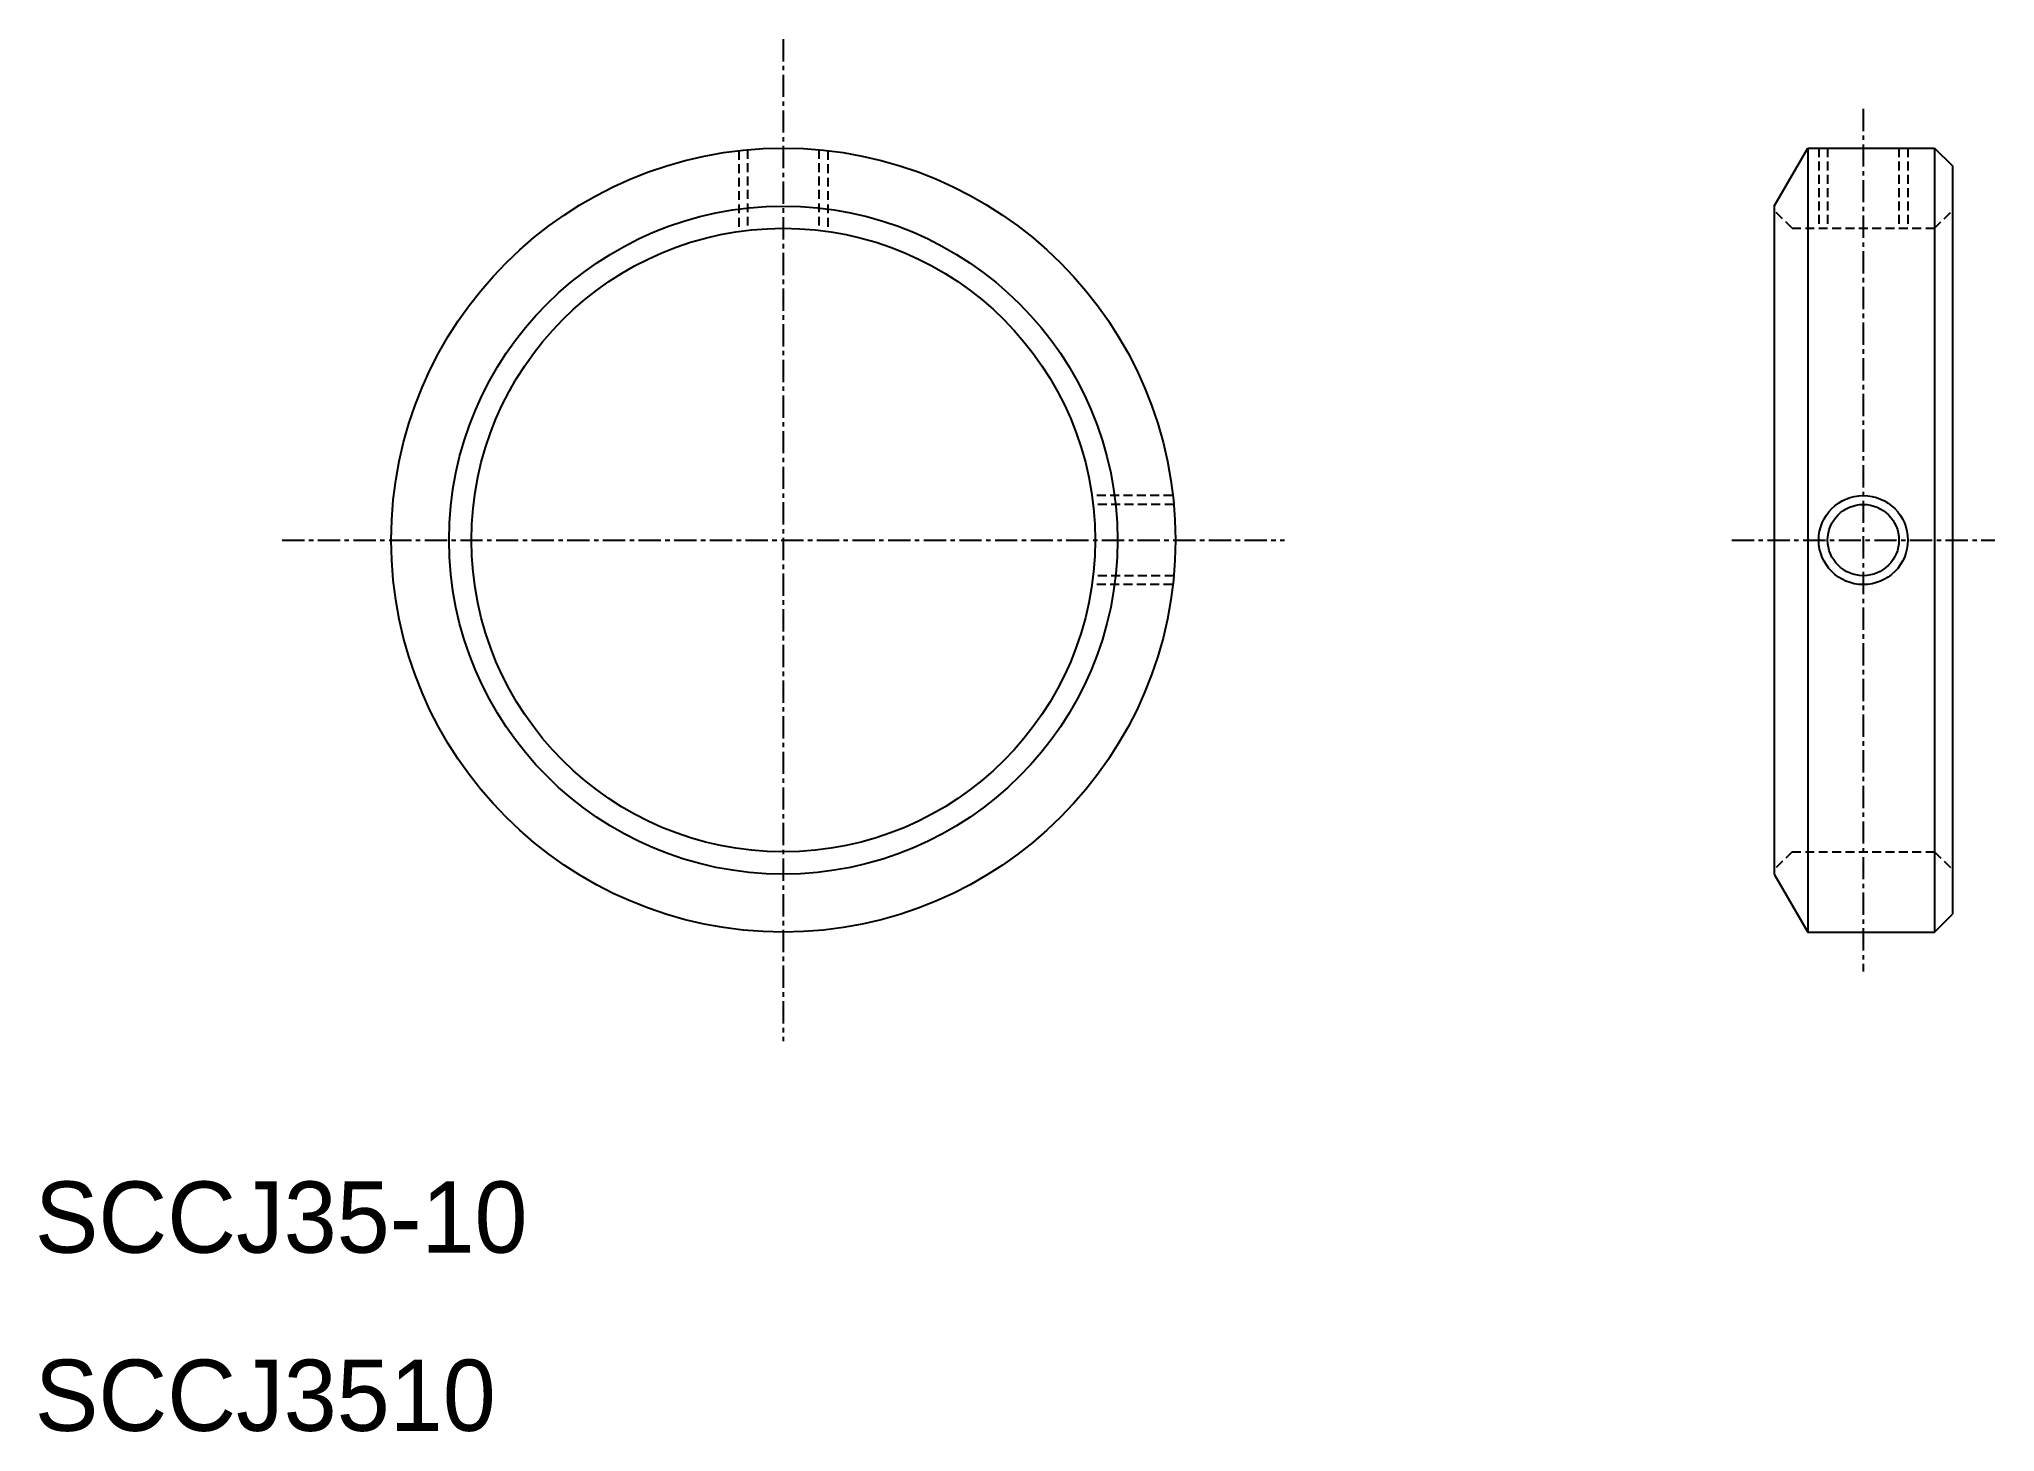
# Model space of a CAD drawing. Extents: x 10 to 120, y 10 to 88.
import ezdxf

# ---------------------------------------------------------------- set-up
doc = ezdxf.new("R2010")
doc.units = 0
doc.linetypes.add('CENTER', pattern=[2, 1.25, -0.25, 0.25, -0.25])
doc.linetypes.add('DASHED', pattern=[0.75, 0.5, -0.25])
doc.layers.get('0').update_dxf_attribs({"linetype": 'CONTINUOUS'})
doc.layers.add('CENTER', color=1, linetype='CENTER')

msp = doc.modelspace()

# ---------------------------------------------------------------- linework, layer by layer
at = {"color": 3, "linetype": 'DASHED'}
for p, q in [((49.5, 81.84), (49.5, 77.29)), ((50, 81.9), (50, 77.37)), ((54, 81.9), (54, 77.37)), ((54.5, 81.84), (54.5, 77.29)), ((110.1, 82), (110.1, 77.5)), ((110.6, 82), (110.6, 77.5)), ((114.6, 82), (114.6, 77.5)), ((115.1, 82), (115.1, 77.5)), ((108.6, 77.5), (107.6, 78.5)), ((116.6, 77.5), (117.6, 78.5)), ((108.6, 77.5), (116.6, 77.5)), ((73.84, 62.5), (69.29, 62.5)), ((73.9, 62), (69.37, 62)), ((73.84, 57.5), (69.29, 57.5)), ((73.9, 58), (69.37, 58)), ((108.6, 42.5), (107.6, 41.5)), ((108.6, 42.5), (116.6, 42.5)), ((116.6, 42.5), (117.6, 41.5))]:
    msp.add_line(p, q, dxfattribs=at)
at = {"color": 7, "linetype": 'CONTINUOUS'}
for p, q in [((107.6, 78.75), (109.48, 82)), ((109.48, 82), (116.6, 82)), ((109.49, 82), (109.49, 38)), ((116.6, 82), (117.6, 81)), ((116.6, 82), (116.6, 38)), ((117.6, 81), (117.6, 39)), ((107.6, 78.75), (107.6, 41.25)), ((108.85, 42.5), (108.85, 42.5)), ((112.6, 42.5), (112.6, 42.5)), ((107.6, 41.25), (109.48, 38)), ((116.6, 38), (117.6, 39)), ((109.48, 38), (116.6, 38))]:
    msp.add_line(p, q, dxfattribs=at)
for centre, radius in [((52, 60), 22), ((52, 60), 18.75), ((52, 60), 17.5), ((112.6, 60), 2)]:
    msp.add_circle(centre, radius, dxfattribs=at)
at = {"color": 3, "linetype": 'CONTINUOUS'}
msp.add_circle((112.6, 60), 2.5, dxfattribs=at)
at = {"layer": 'CENTER', "color": 1, "linetype": 'CENTER'}
for p, q in [((52, 88.12), (52, 31.88)), ((112.6, 84.21), (112.6, 35.79)), ((23.88, 60), (80.12, 60)), ((105.22, 60), (119.98, 60))]:
    msp.add_line(p, q, dxfattribs=at)

# ---------------------------------------------------------------- texts
at = {"color": 7, "linetype": 'CONTINUOUS'}
for s, p in [('SCCJ35-10', (10, 20)), ('SCCJ3510', (10, 10))]:
    msp.add_text(s, height=4, dxfattribs=at).set_placement(p)

doc.saveas('drawing.dxf')
